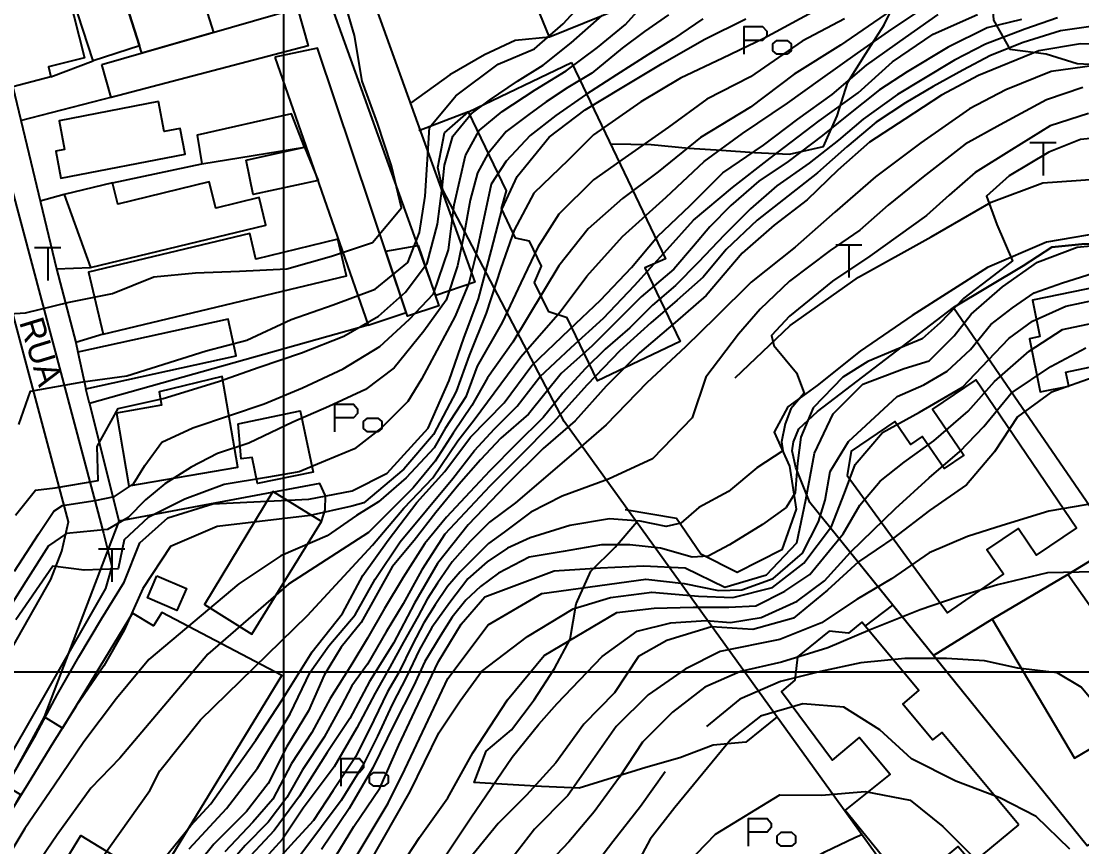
# Model space of a CAD drawing. Extents: x 555347 to 556479, y 8560498 to 8561653.
# Drawn here: x 555567.9 to 555697.7, y 8561178.6 to 8561279.7 of the extents above; entities that cross this region are included whole.
import ezdxf

# ---------------------------------------------------------------- set-up
doc = ezdxf.new("R2010")
doc.units = 0
doc.header["$MEASUREMENT"] = 0
for name, color, linetype in [('10', 24, 'CONTINUOUS'), ('12', 3, 'CONTINUOUS'), ('30', 2, 'CONTINUOUS'), ('38', 255, 'CONTINUOUS'), ('42', 255, 'CONTINUOUS'), ('44', 255, 'CONTINUOUS'), ('5', 1, 'CONTINUOUS'), ('50', 255, 'CONTINUOUS'), ('6', 2, 'CONTINUOUS'), ('7', 42, 'CONTINUOUS')]:
    doc.layers.add(name, color=color, linetype=linetype)

# ---------------------------------------------------------------- blocks, each defined once
blk = doc.blocks.new('COD145', base_point=(556073.85, 8561331.96))
at = {"layer": '30'}
blk.add_lwpolyline([(556070.85, 8561330.26), (556070.85, 8561333.66), (556073.1, 8561333.66), (556073.6, 8561333.093333), (556073.6, 8561332.526667), (556073.1, 8561331.96), (556070.85, 8561331.96)], dxfattribs=at)
blk.add_lwpolyline([(556076.094992, 8561330.257162), (556074.844992, 8561330.257162), (556074.344992, 8561330.682162), (556074.344992, 8561331.532162), (556074.844992, 8561331.957162), (556076.094992, 8561331.957162), (556076.594992, 8561331.532162), (556076.594992, 8561330.682162)], close=True, dxfattribs=at)
blk = doc.blocks.new('COD013', base_point=(555984.05, 8561208.14))
at = {"layer": '50'}
for p, q in [((555985.645993, 8561212.14), (555982.445993, 8561212.14)), ((555984.0524, 8561212.1364), (555984.0524, 8561208.1444))]:
    blk.add_line(p, q, dxfattribs=at)

msp = doc.modelspace()

# ---------------------------------------------------------------- linework, layer by layer
at = {"layer": '10'}
for points in [[(555571.56, 8561272.83, 7.58), (555576.7, 8561274.79, 7.22)], [(555566.9, 8561271.62, 7.53), (555572.23, 8561249.33, 5.05), (555576.38, 8561249.51, 13.98)], [(555567.83, 8561267.52, 5.71), (555579.21, 8561270.44, 7.6)], [(555566.12, 8561186.01, 19.14), (555551.74, 8561151.45, 14.01), (555551.13, 8561146.59, 14.05), (555551.18, 8561142.85, 14.09), (555551.31, 8561139.76, 13.07), (555552.15, 8561135.07, 13.11), (555554.1, 8561133.27, 13.81), (555569.35, 8561132.2, 26.76), (555573.48, 8561131.92, 28.25), (555645.78, 8561135.53, 38.03), (555679.87, 8561167.47, 38.18), (555634.36, 8561230.66, 21.46), (555619.48, 8561259.03, 20.52), (555618.88, 8561261.76, 20.52), (555619.71, 8561266, 20.52), (555622.65, 8561268.57, 25.17)], [(555579.09, 8561259.88, 7.66), (555590.02, 8561262.2, 7.12)], [(555573.19, 8561258.46, 7.61), (555570.24, 8561257.64, 4.47)], [(555681.99, 8561244.62, 27.22), (555690.49, 8561249.7, 27.65), (555694, 8561252, 27.84), (555697.66, 8561252.35, 27.85), (555702.31, 8561252.44, 27.86), (555705.23, 8561252.19, 27.9), (555709.38, 8561250.47, 28.56), (555706.92, 8561246.81, 28.68)], [(555572.23, 8561249.33, 5.05), (555574.59, 8561240.33, 7.69)], [(555698.33, 8561178.74, 35.78), (555664.39, 8561220.75, 27.91), (555662.68, 8561225.03, 27.31), (555662.24, 8561227.05, 27.27), (555662.4, 8561228.19, 27.25), (555663.03, 8561229.75, 27.24), (555665.34, 8561231.87, 27.24), (555681.99, 8561244.62, 27.22), (555701.9, 8561215.55, 36.19)], [(555713.14, 8561242.7, 26.8), (555714.77, 8561245.04, 26.8), (555717.48, 8561244.34, 27.79), (555726.86, 8561230.67, 31.66), (555695.95, 8561211.95, 55.9)], [(555610.38, 8561242.47, 10.84), (555576.28, 8561232.86, 8.06), (555575.84, 8561234.67, 7.38)], [(555577.96, 8561241.36, 12.86), (555574.59, 8561240.33, 7.69), (555574.86, 8561239.13, 8.17)], [(555576.28, 8561232.86, 8.06), (555579.84, 8561218.46, 13.17)], [(555604.67, 8561218.43, 13.17), (555605.1, 8561219.83, 15.06), (555605.14, 8561221.58, 15.04), (555604.43, 8561223.06, 14.8), (555579.84, 8561218.46, 13.17), (555570.72, 8561194.53, 19.14)], [(555671.16, 8561205.6, 38.02), (555674.53, 8561208.19, 36.7)], [(555686.69, 8561206.45, 57.97), (555679.54, 8561202, 0)]]:
    msp.add_polyline3d(points, dxfattribs=at)
at = {"layer": '12'}
for points in [[(555560.41, 8561282.97, 3.83), (555577.99, 8561216.99, 8.73), (555579.01, 8561212.9, 9.57), (555578.22, 8561210.2, 10.16), (555564.4, 8561186.09, 10.99), (555557.19, 8561169.83, 11.3), (555552.31, 8561156.99, 11.86), (555550.35, 8561148.48, 12.07), (555551.01, 8561138.63, 12.58), (555560.84, 8561042.67, 21.49)], [(555559.53, 8561190.14, 11.25), (555571.54, 8561211.31, 9.8), (555572.88, 8561214.78, 9.37), (555573.72, 8561218.37, 8.35), (555561.6, 8561263.62, 4.17)], [(555655.26, 8561236.02, 23.84), (555661.98, 8561242.39, 24.18), (555670.33, 8561248.31, 24.61), (555679.23, 8561253.26, 24.77), (555686.58, 8561257.5, 25.06), (555692.9, 8561259.89, 25.49), (555701.61, 8561260.47, 26.01)], [(555701.46, 8561254, 25.52), (555693.35, 8561252.59, 25.32), (555686.15, 8561249.5, 25.19), (555676.91, 8561243.62, 24.98), (555670.54, 8561239.28, 24.8), (555665.28, 8561235.08, 24.8), (555661.69, 8561232.44, 24.67), (555660.03, 8561229.34, 24.67), (555661.9, 8561225.2, 24.92), (555662.71, 8561219.92, 24.97), (555660.95, 8561214.94, 25.16), (555655.52, 8561212.19, 25.16), (555651.05, 8561214.43, 25.02), (555648.09, 8561218.77, 24.59), (555641.82, 8561219.86, 24.44)]]:
    msp.add_polyline3d(points, dxfattribs=at)
at = {"layer": '30'}
msp.add_polyline3d([(555712.44, 8561303.39, 14.84), (555708.39, 8561304.21, 14.26), (555704.12, 8561304.44, 14.25), (555699.84, 8561303.72, 14.25), (555696.08, 8561301.63, 14.25), (555692.03, 8561300.51, 14.29), (555689.13, 8561297.52, 14.9), (555688.25, 8561293.23, 15.6), (555686.97, 8561288.97, 16.1), (555686.53, 8561284.46, 17.64), (555686.88, 8561279.8, 19.67), (555688.88, 8561276.25, 21.5), (555693.29, 8561275.66, 22.15), (555697.11, 8561274.46, 23.03), (555701.84, 8561274.25, 23.72), (555705.49, 8561276.35, 23.73), (555708.1, 8561279.45, 23.74), (555709.48, 8561283.71, 23.64), (555709.71, 8561287.93, 22.38), (555709.93, 8561292.01, 21.11), (555711.68, 8561296.7, 19.47)], close=True, dxfattribs=at)
for points in [[(555639.99, 8561264.66, 17.15), (555644.97, 8561264.58, 17.15), (555649.58, 8561264.13, 17.15), (555653.6, 8561263.86, 17.15), (555657.63, 8561263.59, 17.19), (555661.9, 8561263.36, 17.69), (555666.05, 8561264.33, 17.8), (555667.74, 8561268.08, 17.8), (555669.06, 8561272.19, 17.74), (555671.25, 8561275.71, 17.57), (555673.48, 8561279.23, 16.87), (555675.27, 8561282.87, 15.99), (555677.39, 8561286.95, 15.38), (555680.09, 8561289.94, 14.96), (555683.78, 8561292.63, 14.96), (555687.15, 8561294.99, 15), (555686.7, 8561300.28, 14.1)], [(555632.55, 8561277.69, 14.54), (555628.35, 8561277.29, 12.61), (555624.61, 8561275.55, 12.36), (555620.34, 8561273.09, 12.09), (555615.53, 8561269.63, 11.96)], [(555622.65, 8561268.57, 25.17), (555616.58, 8561266.24, 0)], [(555660.38, 8561194.53, 36.27), (555656.58, 8561191.42, 36.12), (555652.57, 8561191.04, 35.5), (555648.49, 8561189.51, 35.25), (555644.34, 8561188.29, 35.11), (555636.18, 8561185.8, 34.39), (555631.55, 8561186, 33.87), (555627.42, 8561186.22, 33.1), (555623.35, 8561186.49, 32.73), (555624.8, 8561190.3, 32.71), (555627.88, 8561192.93, 32.71), (555630.68, 8561196.61, 32.62), (555633.17, 8561200.42, 32.3), (555635.06, 8561204, 31.21), (555635.8, 8561208.35, 29.52), (555637.61, 8561212.34, 28.7), (555640.56, 8561215.27, 28.31), (555643.21, 8561218.38, 28.31)], [(555659.39, 8561148.28, 38.12), (555657.37, 8561151.7, 38.12), (555655.74, 8561155.57, 38.12), (555654.3, 8561159.49, 38.11), (555653.63, 8561163.56, 38.08), (555653.85, 8561167.74, 38.02), (555655.35, 8561171.55, 37.91), (555658.96, 8561173.69, 37.88), (555662.52, 8561175.84, 37.88), (555666.22, 8561177.99, 37.88), (555669.91, 8561179.73, 37.88), (555670.77, 8561180.11, 37.88)]]:
    msp.add_polyline3d(points, dxfattribs=at)
at = {"layer": '42'}
msp.add_lwpolyline([(555679.54, 8561202), (555686.69, 8561206.45), (555695.95, 8561211.95), (555701.9, 8561215.55), (555704.87, 8561217.35), (555726.86, 8561230.67), (555734, 8561219.62), (555732.09, 8561211), (555738.36, 8561208.97), (555740.52, 8561201.82), (555741.36, 8561196.19), (555739.88, 8561191.83), (555737.86, 8561188.65), (555735.86, 8561186.62), (555733.56, 8561185.75), (555729.03, 8561184.95), (555724.42, 8561184.45), (555721.17, 8561189.81), (555698.33, 8561178.74)], close=True, dxfattribs=at)
for points in [[(555681.99, 8561244.62, 27.22), (555701.9, 8561215.55, 36.19), (555704.87, 8561217.35, 36.2), (555726.86, 8561230.67, 31.66), (555717.48, 8561244.34, 27.79), (555714.77, 8561245.04, 26.8), (555713.14, 8561242.7, 26.8), (555706.92, 8561246.81, 28.68), (555709.38, 8561250.47, 28.56), (555705.23, 8561252.19, 27.9), (555702.31, 8561252.44, 27.86), (555697.66, 8561252.35, 27.85), (555694, 8561252, 27.84), (555690.49, 8561249.7, 27.65)], [(555701.9, 8561215.55, 36.19), (555695.95, 8561211.95, 55.9), (555686.69, 8561206.45, 57.97), (555679.54, 8561202, 0), (555674.53, 8561208.19, 36.7), (555664.39, 8561220.75, 27.91), (555662.68, 8561225.03, 27.31), (555662.24, 8561227.05, 27.27), (555662.4, 8561228.19, 27.25), (555663.03, 8561229.75, 27.24), (555665.34, 8561231.87, 27.24), (555681.99, 8561244.62, 27.22)]]:
    msp.add_polyline3d(points, close=True, dxfattribs=at)
at = {"layer": '44'}
for points in [[(555600, 8561651.39), (555600, 8560499.4)], [(555347.92, 8561200), (556477.51, 8561200)]]:
    msp.add_lwpolyline(points, dxfattribs=at)
at = {"layer": '5'}
for points in [[(555567.62, 8561230.31, 5), (555569.05, 8561234.37, 5), (555575.47, 8561235.53, 5), (555580.82, 8561236.25, 5), (555590.53, 8561239.3, 5), (555595.52, 8561240.62, 5), (555600.94, 8561243.14, 5), (555606.08, 8561244.92, 5), (555611.23, 8561246.86, 5), (555615.2, 8561250.13, 5), (555616.64, 8561253.78, 5), (555617.34, 8561258.24, 5), (555617.87, 8561266.65, 5), (555621.07, 8561270.54, 5), (555626.25, 8561274.41, 5), (555630.7, 8561276.29, 5), (555634.22, 8561279.34, 5), (555637.98, 8561283.46, 5)], [(555584.68, 8561176.29, 15), (555588.66, 8561181.22, 15), (555591.12, 8561183.87, 15), (555594.35, 8561188.42, 15), (555596.62, 8561191.65, 15), (555599.85, 8561196.58, 15), (555603.51, 8561202.46, 15), (555607.23, 8561207.16, 15), (555609.72, 8561211.81, 15), (555612.82, 8561216.14, 15), (555616.31, 8561220.74, 15), (555619.75, 8561224.53, 15), (555622.87, 8561228.74, 15), (555626.99, 8561232.93, 15), (555630.39, 8561237.53, 15), (555634.98, 8561241.92, 15), (555638.77, 8561245.51, 15), (555642.57, 8561249.51, 15), (555645.76, 8561253.3, 15), (555649.75, 8561257.09, 15), (555653.75, 8561261.09, 15), (555658.74, 8561264.48, 15), (555662.93, 8561267.68, 15), (555667.13, 8561270.67, 15), (555671.32, 8561274.27, 15), (555676.11, 8561277.66, 15), (555680.1, 8561280.46, 15)], [(555566.98, 8561187.57, 10), (555569.7, 8561192.3, 10), (555572.36, 8561197.29, 10), (555574.95, 8561201.85, 10), (555577.74, 8561206.51, 10), (555580.5, 8561210.99, 10), (555582.41, 8561215.81, 10), (555585.86, 8561218.88, 10), (555591.37, 8561220.57, 10), (555597.18, 8561220.87, 10), (555603.09, 8561221.14, 10), (555608.39, 8561222.17, 10), (555612.69, 8561224.35, 10), (555617.7, 8561229.85, 10), (555620.29, 8561235.67, 10), (555622.07, 8561240.84, 10), (555623.84, 8561245.69, 10), (555625.46, 8561251.67, 10), (555626.75, 8561256.68, 10), (555628.57, 8561260.63, 10), (555632.49, 8561265.45, 10), (555636.91, 8561268.82, 10), (555641.43, 8561271.56, 10), (555646.33, 8561274.46, 10), (555651.53, 8561277.46, 10), (555656.58, 8561279.93, 10)], [(555703.22, 8561276.7, 20), (555697.51, 8561276.87, 20), (555692.4, 8561276.01, 20), (555685.04, 8561272.99, 20), (555680.5, 8561270.6, 20), (555676.02, 8561267.68, 20), (555671.68, 8561264.83, 20), (555667.8, 8561261.44, 20), (555664.06, 8561257.81, 20), (555660.05, 8561254.69, 20), (555656.13, 8561251.27, 20), (555651.73, 8561246.07, 20), (555647.91, 8561242.77, 20), (555643.55, 8561239.07, 20), (555639.49, 8561234.98, 20), (555635.67, 8561230.73, 20), (555631.76, 8561227.34, 20), (555627.21, 8561222.82, 20), (555622.6, 8561218.01, 20), (555618.86, 8561213.26, 20), (555616.01, 8561208.43, 20), (555613.48, 8561203.52, 20), (555610.51, 8561198.82, 20), (555608.1, 8561194.32, 20), (555605.33, 8561190.14, 20), (555601.98, 8561184.82, 20), (555598.86, 8561180.58, 20), (555594.84, 8561176.27, 20)], [(555605.87, 8561176.62, 25), (555608.61, 8561181.08, 25), (555611.77, 8561185.79, 25), (555614.12, 8561191.05, 25), (555616.06, 8561195.21, 25), (555618.97, 8561201.3, 25), (555621.74, 8561205.87, 25), (555624.65, 8561209.2, 25), (555633.1, 8561212.39, 25), (555638.77, 8561212.76, 25), (555644.06, 8561212.99, 25), (555649.13, 8561212.73, 25), (555654.01, 8561210.38, 25), (555659.11, 8561211.91, 25), (555662.81, 8561215.82, 25), (555663.89, 8561221.09, 25), (555664.98, 8561226.78, 25), (555667.26, 8561231.61, 25), (555670.87, 8561235.22, 25), (555675.95, 8561237.14, 25), (555678.99, 8561238.08, 25), (555682.04, 8561241.13, 25), (555684.14, 8561243.78, 25), (555687.98, 8561247.15, 25), (555692.24, 8561250.16, 25), (555697.11, 8561252.01, 25), (555702.13, 8561252.47, 25)], [(555699.64, 8561236.23, 30), (555693.89, 8561234.19, 30), (555689.82, 8561231.22, 30), (555686.97, 8561226.94, 30), (555683.56, 8561222.9, 30), (555679.03, 8561219.76, 30), (555674.68, 8561216.43, 30), (555670.33, 8561213.48, 30), (555666.55, 8561210.01, 30), (555662.4, 8561206.57, 30), (555657.41, 8561205.18, 30), (555652.38, 8561205.54, 30), (555646.88, 8561203.85, 30), (555643.42, 8561201.9, 30), (555640.51, 8561197.45, 30), (555636.74, 8561193.63, 30), (555633.32, 8561188.88, 30), (555629.72, 8561184.94, 30), (555626.26, 8561181.44, 30), (555622.68, 8561177.06, 30)], [(555649.36, 8561176.51, 35), (555652.85, 8561180.15, 35), (555660.72, 8561184.97, 35), (555665.81, 8561184.93, 35), (555671.15, 8561185.36, 35), (555676.65, 8561184.33, 35), (555680.65, 8561181.07, 35), (555684.47, 8561177.3, 35)]]:
    msp.add_polyline3d(points, dxfattribs=at)
at = {"layer": '6'}
for points in [[(555563.05, 8561243.64, 4), (555568.44, 8561243.96, 4), (555573.8, 8561245.26, 4), (555579.08, 8561246.34, 4), (555584.16, 8561248.35, 4), (555589.23, 8561248.86, 4), (555594.64, 8561249.06, 4), (555600.42, 8561249.36, 4), (555605.87, 8561250.91, 4), (555610.91, 8561252.57, 4), (555614.45, 8561256.81, 4), (555613.2, 8561261.95, 4), (555611.52, 8561267.16, 4), (555609.64, 8561272.32, 4), (555608.71, 8561277.89, 4), (555607.1, 8561283.37, 4)], [(555566.76, 8561163.46, 14), (555573.47, 8561170.84, 14), (555578.65, 8561178.42, 14), (555583.64, 8561185.51, 14), (555584.89, 8561187.91, 14), (555589.87, 8561194.15, 14), (555602.92, 8561206.9, 14), (555610.88, 8561215.53, 14), (555614.71, 8561220.04, 14), (555618.26, 8561223.78, 14), (555621.33, 8561228.29, 14), (555623.34, 8561230.88, 14), (555629.02, 8561238.58, 14), (555633.87, 8561244.07, 14), (555637.1, 8561248.44, 14), (555641.46, 8561253.29, 14), (555646.8, 8561258.13, 14), (555651.48, 8561262.5, 14), (555656.17, 8561265.89, 14), (555661.67, 8561269.61, 14), (555665.71, 8561272.52, 14), (555670.23, 8561275.75, 14), (555674.44, 8561278.66, 14), (555679.29, 8561281.9, 14)], [(555567.11, 8561212.35, 7), (555570.03, 8561216.86, 7), (555571.89, 8561219.7, 7), (555572.97, 8561220.38, 7), (555576.98, 8561220.97, 7), (555579.32, 8561221.46, 7), (555581.67, 8561223.02, 7), (555583.04, 8561225.27, 7), (555585.1, 8561228.11, 7), (555588.91, 8561229.87, 7), (555593.51, 8561231.44, 7), (555597.62, 8561232.81, 7), (555602.31, 8561234.76, 7), (555607.3, 8561237.11, 7), (555611.8, 8561239.85, 7), (555615.42, 8561243.17, 7), (555618.36, 8561246.3, 7), (555620.21, 8561251.68, 7), (555620.9, 8561257.16, 7), (555622.27, 8561263.23, 7), (555623.93, 8561266.26, 7), (555626.77, 8561268.61, 7), (555630.78, 8561271.25, 7), (555634.59, 8561273.6, 7), (555638.41, 8561276.43, 7), (555641.83, 8561279.27, 7), (555645.06, 8561282.89, 7)], [(555647.11, 8561280.44, 8), (555644.18, 8561278.39, 8), (555641.44, 8561276.34, 8), (555637.72, 8561273.3, 8), (555634.79, 8561271.54, 8), (555632.15, 8561269.78, 8), (555630, 8561268.22, 8), (555627.26, 8561266.16, 8), (555625.01, 8561263.42, 8), (555623.74, 8561261.08, 8), (555622.86, 8561257.75, 8), (555622.07, 8561253.45, 8), (555621.29, 8561249.73, 8), (555619.92, 8561245.52, 8), (555617.18, 8561241.71, 8), (555613.56, 8561237.21, 8), (555610.04, 8561234.57, 8), (555605.54, 8561232.51, 8), (555601.14, 8561230.56, 8), (555595.76, 8561228.01, 8), (555591.94, 8561226.74, 8), (555588.72, 8561225.08, 8), (555585.49, 8561223.02, 8), (555583.14, 8561221.07, 8), (555580.99, 8561218.91, 8), (555578.46, 8561217.44, 8), (555573.46, 8561216.96, 8), (555571.26, 8561215.43, 8), (555568.47, 8561211.09, 8), (555565.71, 8561206.68, 8)], [(555674.27, 8561280.93, 13), (555668.13, 8561276.72, 13), (555662.48, 8561273.17, 13), (555657.14, 8561269.13, 13), (555651, 8561265.41, 13), (555645.83, 8561261.21, 13), (555641.46, 8561257.97, 13), (555637.26, 8561254.26, 13), (555633.7, 8561249.73, 13), (555628.05, 8561240.35, 13), (555624.98, 8561235.99, 13), (555623.06, 8561232.6, 13), (555620.75, 8561229.25, 13), (555618.55, 8561225.79, 13), (555615.86, 8561222.53, 13), (555610.4, 8561217.07, 13), (555600.61, 8561210.74, 13), (555590.74, 8561202.2, 13), (555579.99, 8561189.45, 13), (555576.45, 8561185.8, 13), (555572.32, 8561180.05, 13), (555566.47, 8561171.51, 13)], [(555664.74, 8561280.76, 11), (555658.76, 8561277.53, 11), (555653.75, 8561275.11, 11), (555648.57, 8561272.68, 11), (555643.73, 8561269.77, 11), (555637.91, 8561265.73, 11), (555634.84, 8561262.66, 11), (555630.63, 8561258.62, 11), (555628.21, 8561254.09, 11), (555626.59, 8561249.41, 11), (555624.81, 8561243.91, 11), (555622.71, 8561238.74, 11), (555621.14, 8561234.33, 11), (555618.36, 8561229.06, 11), (555614.71, 8561224.84, 11), (555609.82, 8561220.71, 11), (555608.38, 8561220.28, 11), (555603.26, 8561219.15, 11), (555591.88, 8561217.82, 11), (555586.19, 8561215.35, 11), (555582.78, 8561210.23, 11), (555580.5, 8561205.11, 11), (555578.04, 8561200.75, 11), (555574.63, 8561195.82, 11), (555571.78, 8561191.27, 11), (555568.75, 8561186.34, 11), (555566.66, 8561182.92, 11)], [(555588.47, 8561178.37, 16), (555593.02, 8561183.3, 16), (555596.81, 8561188.23, 16), (555600.8, 8561194.87, 16), (555603.26, 8561199.99, 16), (555605.54, 8561203.22, 16), (555608.76, 8561207.01, 16), (555611.23, 8561211.37, 16), (555614.26, 8561215.92, 16), (555620.71, 8561223.7, 16), (555623.36, 8561227.11, 16), (555625.83, 8561229.77, 16), (555628.59, 8561232.53, 16), (555631.38, 8561236.13, 16), (555635.18, 8561239.72, 16), (555639.17, 8561243.32, 16), (555642.96, 8561247.31, 16), (555646.96, 8561251.7, 16), (555650.15, 8561255.3, 16), (555654.95, 8561259.29, 16), (555659.54, 8561262.88, 16), (555665.53, 8561267.48, 16), (555670.32, 8561270.87, 16), (555674.51, 8561274.67, 16), (555679.5, 8561278.06, 16), (555684.9, 8561280.46, 16)], [(555668.62, 8561279.96, 12), (555663.45, 8561277.21, 12), (555657.14, 8561272.84, 12), (555651.81, 8561270.1, 12), (555647.12, 8561266.7, 12), (555641.79, 8561262.98, 12), (555637.91, 8561260.24, 12), (555633.7, 8561256.03, 12), (555631.12, 8561251.99, 12), (555629.02, 8561247.63, 12), (555626.75, 8561242.78, 12), (555623.68, 8561237.45, 12), (555622.29, 8561233.66, 12), (555619.79, 8561229.82, 12), (555618.45, 8561227.42, 12), (555615, 8561223.78, 12), (555611.64, 8561220.81, 12), (555608.95, 8561219.15, 12), (555605.35, 8561216.68, 12), (555599.66, 8561214.21, 12), (555594.54, 8561210.8, 12), (555583.54, 8561201.51, 12), (555579.56, 8561196.77, 12), (555575.57, 8561191.46, 12), (555571.97, 8561186.15, 12), (555568.37, 8561180.84, 12), (555563.44, 8561172.68, 12)], [(555567.2, 8561219.21, 6), (555569.65, 8561222.24, 6), (555572.09, 8561222.56, 6), (555577.33, 8561223.44, 6), (555577.22, 8561227.6, 6), (555579.79, 8561232.24, 6), (555585.29, 8561233.49, 6), (555592.04, 8561235.54, 6), (555597.03, 8561237.3, 6), (555602.21, 8561239.07, 6), (555607.4, 8561241.12, 6), (555611.61, 8561243.57, 6), (555614.93, 8561246.5, 6), (555617.57, 8561250.02, 6), (555618.84, 8561254.81, 6), (555619.43, 8561259.22, 6), (555619.72, 8561262.05, 6), (555620.7, 8561265.58, 6), (555622.95, 8561268.31, 6), (555625.2, 8561269.98, 6), (555628.63, 8561272.32, 6), (555631.76, 8561274.28, 6), (555635.18, 8561277.02, 6), (555639, 8561280.35, 6)], [(555651.32, 8561279.95, 9), (555647.7, 8561277.51, 9), (555644.57, 8561275.55, 9), (555640.76, 8561273.11, 9), (555636.94, 8561270.66, 9), (555633.32, 8561268.12, 9), (555630.19, 8561265.67, 9), (555627.26, 8561262.54, 9), (555625.4, 8561259.71, 9), (555623.64, 8561251.49, 9), (555622.66, 8561247.58, 9), (555621, 8561243.57, 9), (555618.75, 8561239.36, 9), (555616.89, 8561235.84, 9), (555615.23, 8561233.1, 9), (555612, 8561229.87, 9), (555608.67, 8561227.33, 9), (555605.15, 8561225.86, 9), (555601.92, 8561224.49, 9), (555597.91, 8561223.81, 9), (555592.73, 8561222.93, 9), (555587.93, 8561221.16, 9), (555583.43, 8561218.91, 9), (555580.5, 8561216.18, 9), (555579.76, 8561212.62, 9), (555575.61, 8561212.46, 9), (555571.79, 8561212.95, 9), (555567.24, 8561206.37, 9)], [(555690.29, 8561279.86, 17), (555686.09, 8561278.86, 17), (555681.3, 8561276.46, 17), (555676.31, 8561273.47, 17), (555672.92, 8561271.27, 17), (555668.92, 8561268.08, 17), (555665.93, 8561265.68, 17), (555661.73, 8561262.49, 17), (555658.14, 8561260.09, 17), (555654.75, 8561257.09, 17), (555652.15, 8561254.5, 17), (555650.15, 8561252.1, 17), (555647.76, 8561249.31, 17), (555643.76, 8561245.91, 17), (555640.57, 8561242.72, 17), (555637.77, 8561239.92, 17), (555633.98, 8561236.53, 17), (555629.99, 8561231.54, 17), (555626.59, 8561228.63, 17), (555624.12, 8561225.97, 17), (555621.47, 8561222.94, 17), (555618.62, 8561219.52, 17), (555615.97, 8561216.11, 17), (555613.31, 8561212.89, 17), (555609.52, 8561206.06, 17), (555607.05, 8561203.03, 17), (555604.97, 8561199.61, 17), (555603.07, 8561195.25, 17), (555600.42, 8561190.89, 17), (555598.14, 8561186.34, 17), (555595.49, 8561182.92, 17), (555591.5, 8561178.94, 17), (555588.28, 8561174.96, 17)], [(555694.68, 8561280.06, 18), (555690.69, 8561278.66, 18), (555685.89, 8561276.86, 18), (555682.1, 8561274.87, 18), (555678.11, 8561272.47, 18), (555675.11, 8561270.67, 18), (555670.92, 8561267.68, 18), (555667.92, 8561265.08, 18), (555664.33, 8561262.29, 18), (555660.34, 8561259.49, 18), (555657.14, 8561256.69, 18), (555653.95, 8561253.5, 18), (555650.75, 8561250.11, 18), (555647.96, 8561247.31, 18), (555645.16, 8561244.91, 18), (555642.37, 8561242.12, 18), (555639.37, 8561239.52, 18), (555636.97, 8561237.13, 18), (555634.18, 8561234.13, 18), (555631.78, 8561231.14, 18), (555628.48, 8561227.87, 18), (555625.26, 8561224.64, 18), (555622.79, 8561221.99, 18), (555619.95, 8561218.96, 18), (555617.29, 8561215.73, 18), (555614.64, 8561211.56, 18), (555612.36, 8561207.77, 18), (555610.28, 8561204.16, 18), (555608.38, 8561200.94, 18), (555605.73, 8561196.77, 18), (555603.45, 8561192.6, 18), (555600.99, 8561188.8, 18), (555598.71, 8561184.44, 18), (555596.24, 8561181.6, 18), (555592.83, 8561177.99, 18)], [(555699.07, 8561279.06, 19), (555695.08, 8561278.46, 19), (555690.49, 8561277.06, 19), (555686.49, 8561275.46, 19), (555683.1, 8561273.67, 19), (555679.5, 8561271.67, 19), (555676.11, 8561269.67, 19), (555672.52, 8561267.28, 19), (555668.92, 8561264.28, 19), (555665.33, 8561261.09, 19), (555661.73, 8561258.29, 19), (555657.94, 8561255.3, 19), (555654.15, 8561251.7, 19), (555651.35, 8561248.31, 19), (555648.16, 8561245.51, 19), (555644.96, 8561242.72, 19), (555641.17, 8561239.32, 19), (555637.17, 8561235.13, 19), (555632.98, 8561230.54, 19), (555628.67, 8561226.16, 19), (555625.26, 8561222.75, 19), (555619.76, 8561216.87, 19), (555616.92, 8561212.51, 19), (555614.64, 8561208.34, 19), (555612.55, 8561204.92, 19), (555610.28, 8561200.94, 19), (555608.38, 8561198.29, 19), (555607.05, 8561195.82, 19), (555604.97, 8561192.03, 19), (555602.31, 8561188.04, 19), (555600.42, 8561184.63, 19), (555598.14, 8561181.6, 19), (555595.3, 8561178.75, 19), (555593.02, 8561176.1, 19)], [(555700.7, 8561274.45, 21), (555693.91, 8561273.48, 21), (555688.37, 8561271.26, 21), (555683.94, 8561268.91, 21), (555677.98, 8561264.75, 21), (555672.44, 8561260.59, 21), (555667.46, 8561256.3, 21), (555662.61, 8561252, 21), (555657.2, 8561247.71, 21), (555652.91, 8561243.42, 21), (555649.17, 8561239.81, 21), (555644.46, 8561235.38, 21), (555639.47, 8561230.26, 21), (555635.18, 8561226.52, 21), (555628.39, 8561220.7, 21), (555625.2, 8561218.34, 21), (555622.85, 8561215.99, 21), (555620.63, 8561213.49, 21), (555618.83, 8561210.86, 21), (555617.59, 8561208.92, 21), (555616.48, 8561206.84, 21), (555614.68, 8561203.66, 21), (555613.01, 8561200.61, 21), (555611.21, 8561197.42, 21), (555608.96, 8561193.17, 21), (555606.19, 8561188.38, 21), (555602.4, 8561183.33, 21), (555599.87, 8561179.54, 21), (555597.35, 8561176.76, 21)], [(555697.79, 8561271.54, 22), (555693.36, 8561270.01, 22), (555687.68, 8561266.97, 22), (555683.39, 8561264.61, 22), (555678.26, 8561260.59, 22), (555673.97, 8561257.13, 22), (555670.5, 8561254.08, 22), (555666.9, 8561251.59, 22), (555661.91, 8561247.85, 22), (555658.31, 8561244.39, 22), (555655.68, 8561241.34, 22), (555651.66, 8561236.07, 22), (555650, 8561231.09, 22), (555645.15, 8561226.1, 22), (555639.75, 8561223.61, 22), (555634.1, 8561221.53, 22), (555630.26, 8561219.55, 22), (555627.01, 8561217.1, 22), (555625.07, 8561215.71, 22), (555623.4, 8561214.05, 22), (555621.6, 8561212.25, 22), (555620.08, 8561210.45, 22), (555618.55, 8561208.23, 22), (555617.17, 8561206.01, 22), (555615.78, 8561203.38, 22), (555614.12, 8561199.92, 22), (555612.74, 8561197.56, 22), (555611.07, 8561194.1, 22), (555608.86, 8561189.67, 22), (555606.09, 8561185.51, 22), (555603.66, 8561181.81, 22), (555600.88, 8561178.78, 22), (555598.36, 8561176, 22)], [(555698.49, 8561268.35, 23), (555693.78, 8561266.83, 23), (555689.07, 8561263.92, 23), (555684.63, 8561261.15, 23), (555681.45, 8561258.38, 23), (555678.68, 8561255.88, 23), (555675.21, 8561253.39, 23), (555671.75, 8561250.9, 23), (555667.18, 8561247.85, 23), (555661.91, 8561243.55, 23), (555659.7, 8561241.2, 23), (555659.97, 8561239.95, 23), (555662.75, 8561236.63, 23), (555663.72, 8561234.13, 23), (555662.05, 8561232.2, 23), (555661.36, 8561230.39, 23), (555660.94, 8561228.18, 23), (555661.08, 8561227.07, 23), (555657.9, 8561224.99, 23), (555654.43, 8561222.08, 23), (555650.83, 8561220.14, 23), (555648.62, 8561218.2, 23), (555646.81, 8561217.79, 23), (555643.63, 8561218.48, 23), (555639.89, 8561218.76, 23), (555635.04, 8561217.93, 23), (555630.19, 8561216.4, 23), (555627.42, 8561215.16, 23), (555624.93, 8561213.49, 23), (555622.57, 8561211.42, 23), (555620.36, 8561208.51, 23), (555618.14, 8561205.46, 23), (555616.62, 8561202.69, 23), (555615.09, 8561199.5, 23), (555613.29, 8561196.04, 23), (555611.49, 8561192.16, 23), (555609.69, 8561188.56, 23), (555607.06, 8561184.26, 23), (555604.67, 8561181.05, 23), (555601.64, 8561177.01, 23)], [(555702.78, 8561265.72, 24), (555697.52, 8561265.17, 24), (555693.64, 8561263.64, 24), (555688.79, 8561260.73, 24), (555686.02, 8561258.24, 24), (555687.27, 8561254.78, 24), (555689.2, 8561250.34, 24), (555686.85, 8561248.54, 24), (555683.25, 8561245.77, 24), (555680.34, 8561242.72, 24), (555678.12, 8561240.78, 24), (555674.8, 8561239.4, 24), (555671.47, 8561238.01, 24), (555668.43, 8561236.07, 24), (555664.82, 8561232.33, 24), (555663.3, 8561228.73, 24), (555662.88, 8561225.55, 24), (555662.61, 8561221.94, 24), (555661.5, 8561220.14, 24), (555658.59, 8561218.07, 24), (555654.57, 8561215.57, 24), (555651.94, 8561214.19, 24), (555650, 8561214.05, 24), (555646.12, 8561215.16, 24), (555642.38, 8561215.57, 24), (555638.92, 8561215.57, 24), (555634.21, 8561214.74, 24), (555630.05, 8561214.05, 24), (555626.31, 8561212.11, 24), (555624.1, 8561210.45, 24), (555622.3, 8561208.78, 24), (555620.63, 8561206.71, 24), (555619.25, 8561204.49, 24), (555617.31, 8561201.3, 24), (555615.92, 8561198.26, 24), (555613.57, 8561193.68, 24), (555610.94, 8561188.28, 24), (555608.03, 8561183.29, 24), (555604.67, 8561178.28, 24)], [(555607.31, 8561174.75, 26), (555612.8, 8561183.94, 26), (555614.83, 8561188.06, 26), (555617.36, 8561193.42, 26), (555620.11, 8561199.2, 26), (555625.03, 8561205.78, 26), (555631.61, 8561209.62, 26), (555644.34, 8561211.35, 26), (555649.04, 8561210.85, 26), (555653.24, 8561209.98, 26), (555656.06, 8561210.05, 26), (555659.89, 8561211.43, 26), (555663.51, 8561214.54, 26), (555665.45, 8561218.39, 26), (555666.27, 8561221.05, 26), (555666.88, 8561224.52, 26), (555669.13, 8561228.21, 26), (555675.06, 8561233.73, 26), (555678.34, 8561235.16, 26), (555681.2, 8561236.8, 26), (555684.07, 8561239.46, 26), (555686.52, 8561242.53, 26), (555689.18, 8561244.57, 26), (555691.84, 8561246.41, 26), (555695.32, 8561247.64, 26), (555699.82, 8561249.07, 26)], [(555607.16, 8561170.7, 27), (555615.48, 8561185.39, 27), (555619.02, 8561192.55, 27), (555621.63, 8561196.45, 27), (555624.23, 8561200.07, 27), (555629.87, 8561204.34, 27), (555635.44, 8561207.74, 27), (555640, 8561209.11, 27), (555645.06, 8561209.76, 27), (555650.78, 8561209.26, 27), (555654.97, 8561209.11, 27), (555659.82, 8561210.34, 27), (555663.65, 8561213.31, 27), (555667.04, 8561217.81, 27), (555668.64, 8561221.88, 27), (555669.95, 8561225.38, 27), (555673.3, 8561229.31, 27), (555677.81, 8561231.79, 27), (555683.06, 8561234.85, 27), (555686.26, 8561238.19, 27), (555688.74, 8561240.82, 27), (555691.64, 8561242.94, 27), (555695.73, 8561244.78, 27), (555701.46, 8561246, 27)], [(555612.15, 8561172.87, 28), (555616.64, 8561179.74, 28), (555620.11, 8561184.59, 28), (555623.15, 8561190.09, 28), (555627.41, 8561196.6, 28), (555631.9, 8561202.02, 28), (555640.8, 8561207.3, 28), (555645.35, 8561207.81, 28), (555650.13, 8561207.95, 28), (555654.47, 8561207.95, 28), (555657.79, 8561208.1, 28), (555661.34, 8561209.91, 28), (555664.38, 8561211.93, 28), (555668.49, 8561216.93, 28), (555670.53, 8561220.43, 28), (555673.01, 8561223.34, 28), (555675.92, 8561225.67, 28), (555679.56, 8561228.29, 28), (555683.78, 8561231.93, 28), (555686.99, 8561235.57, 28), (555691.23, 8561239.25, 28), (555695.32, 8561241.91, 28), (555702.07, 8561243.35, 28)], [(555618.45, 8561175.4, 29), (555622.93, 8561182.13, 29), (555627.99, 8561189.58, 29), (555631.25, 8561193.63, 29), (555633.49, 8561196.16, 29), (555638.99, 8561201.88, 29), (555643.26, 8561204.99, 29), (555647.38, 8561206, 29), (555651.72, 8561206.29, 29), (555654.68, 8561206.07, 29), (555658.45, 8561206.65, 29), (555662.86, 8561208.68, 29), (555666.19, 8561211.14, 29), (555669.37, 8561214.68, 29), (555674.86, 8561220.02, 29), (555678.98, 8561223.78, 29), (555682.76, 8561226.98, 29), (555685.7, 8561230.05, 29), (555689.03, 8561234.12, 29), (555693.89, 8561237.41, 29), (555698.18, 8561239.66, 29)], [(555699.6, 8561220.72, 31), (555693.63, 8561219.7, 31), (555687.94, 8561217.95, 31), (555683.68, 8561216.59, 31), (555679.01, 8561214.59, 31), (555674.4, 8561211.4, 31), (555670.17, 8561208.92, 31), (555665.81, 8561206.01, 31), (555660.71, 8561203.97, 31), (555653.42, 8561202.51, 31), (555649.16, 8561200.36, 31), (555644.62, 8561197.22, 31), (555640.72, 8561193.32, 31), (555637.55, 8561188.82, 31), (555634.78, 8561184.89, 31), (555630.7, 8561180.77, 31), (555627.93, 8561177.17, 31)], [(555699.31, 8561212.27, 32), (555693.48, 8561212.13, 32), (555687.36, 8561210.67, 32), (555682.56, 8561209.21, 32), (555677.89, 8561207.61, 32), (555671.78, 8561205.14, 32), (555666.6, 8561202.95, 32), (555660.92, 8561201.2, 32), (555655.9, 8561200.04, 32), (555651.53, 8561198.14, 32), (555647.6, 8561195.09, 32), (555643.92, 8561191.41, 32), (555641.1, 8561187.13, 32), (555638, 8561182.89, 32), (555634.93, 8561179.21, 32), (555631.87, 8561176, 32)], [(555700.99, 8561194.07, 33), (555697.58, 8561198.16, 33), (555694.64, 8561199.89, 33), (555689.84, 8561200.47, 33), (555685.76, 8561201.35, 33), (555681.1, 8561201.64, 33), (555676, 8561201.64, 33), (555670.63, 8561201.11, 33), (555665.68, 8561200.08, 33), (555660.79, 8561198.83, 33), (555655.82, 8561196.69, 33), (555651.76, 8561193.33, 33)], [(555696.21, 8561178.3, 34), (555692.1, 8561182.33, 34), (555687.63, 8561184.61, 34), (555682.26, 8561186.64, 34), (555676.84, 8561189.39, 34), (555672.95, 8561192.94, 34), (555668.55, 8561195.69, 34), (555663.52, 8561196.09, 34), (555658.35, 8561194.59, 34), (555654.74, 8561191.74, 34), (555647.89, 8561183.43, 34), (555644.87, 8561179.54, 34), (555642.65, 8561175.42, 34)], [(555646.68, 8561187.79, 33), (555643.68, 8561183.55, 33), (555640.31, 8561179.2, 33), (555637.4, 8561175.42, 33), (555634.78, 8561171.05, 33), (555631.72, 8561166.97, 33), (555627.4, 8561162.2, 33), (555624.73, 8561159.25, 33), (555620.22, 8561154.74, 33), (555616.96, 8561150.74, 33), (555613.89, 8561145.61, 33), (555611.09, 8561140.75, 33), (555608.7, 8561136.25, 33), (555604.54, 8561127, 33), (555602.45, 8561122.84, 33), (555599.68, 8561118.18, 33), (555597.75, 8561112.71, 33), (555597.08, 8561107.52, 33)]]:
    msp.add_polyline3d(points, dxfattribs=at)
at = {"layer": '7'}
for points in [[(555633.67, 8561302.26, 14.36), (555638.27, 8561290.96, 15.55), (555639.39, 8561291.42, 15.6), (555641.37, 8561286.66, 15.63), (555639.34, 8561285.24, 14.9), (555641.01, 8561281.13, 14.54), (555632.55, 8561277.69, 14.54), (555630.62, 8561282.43, 15.07), (555628.71, 8561281.65, 14.96), (555623.31, 8561294.91, 14.17), (555624.77, 8561296.08, 14.11), (555623.65, 8561297.49, 13.5), (555625.7, 8561302.11, 13.47), (555628.3, 8561300.08, 13.81)], [(555604.85, 8561299.26, 7.5), (555623.43, 8561247.73, 11.74), (555618.63, 8561246.07, 11.03), (555600.08, 8561297.72, 7.82)], [(555586.83, 8561292.91, 9.91), (555591.46, 8561278.27, 10.01), (555582.66, 8561275.76, 9.6), (555578.12, 8561290.09, 9.58)], [(555578.12, 8561290.09, 9.58), (555582.38, 8561276.65, 8.65), (555576.7, 8561274.79, 7.22), (555572.34, 8561288.21, 8.92)], [(555572.34, 8561288.21, 8.92), (555575.66, 8561275.16, 8.42), (555571.24, 8561274.06, 7.58), (555571.56, 8561272.83, 7.58), (555566.9, 8561271.62, 7.53), (555563.4, 8561285.15, 8.49)], [(555577.76, 8561274.35, 7.2), (555601.73, 8561281.23, 9.93), (555603.03, 8561276.62, 9.94), (555578.91, 8561270.31, 7.16)], [(555598.96, 8561275.25, 9.84), (555610.38, 8561242.47, 10.84), (555615.03, 8561244.02, 11), (555604.16, 8561276.36, 9.53)], [(555635.23, 8561274.6, 25.71), (555646.75, 8561250.57, 43.76), (555644.22, 8561249.46, 43.37), (555648.53, 8561240.47, 43.67), (555638.4, 8561235.63, 43.62), (555634.71, 8561243.34, 43.59), (555632.45, 8561244.1, 43.57), (555630.73, 8561247.68, 43.57), (555631.56, 8561249.69, 43.57), (555630.1, 8561252.73, 43.57), (555628.39, 8561253.11, 43.57), (555626.69, 8561256.75, 43.57), (555627.3, 8561258.88, 43.56), (555622.65, 8561268.57, 25.17)], [(555584.72, 8561269.81, 7.69), (555572.54, 8561267.45, 7.58), (555573.22, 8561263.96, 7.58), (555572.14, 8561263.75, 7.58), (555572.78, 8561260.43, 7.97), (555587.96, 8561263.36, 7.08), (555587.35, 8561266.52, 7.36), (555585.42, 8561266.15, 7.36)], [(555590.02, 8561262.2, 7.12), (555602.56, 8561264.24, 7.97), (555600.98, 8561268.31, 6.41), (555589.46, 8561265.71, 6.22)], [(555595.43, 8561262.66, 9.58), (555602.56, 8561264.24, 7.97), (555604.23, 8561260.16, 9.95), (555596.31, 8561258.44, 9.43)], [(555576.38, 8561249.51, 13.98), (555597.85, 8561254.71, 13.97), (555597.04, 8561258.06, 13.28), (555591.71, 8561256.77, 13.28), (555590.93, 8561259.99, 13.28), (555579.72, 8561257.27, 7.81), (555579.09, 8561259.88, 7.66), (555573.19, 8561258.46, 7.61)], [(555577.96, 8561241.36, 12.86), (555607.73, 8561248.49, 12.87), (555606.66, 8561252.96, 12.82), (555596.63, 8561250.53, 12.82), (555595.88, 8561253.65, 13.17), (555576.15, 8561248.92, 13.73)], [(555616.47, 8561252.22, 8.98), (555619.01, 8561244.82, 10.04), (555615.16, 8561243.56, 10.04), (555612.51, 8561251.51, 10.04)], [(555704.77, 8561248.22, 47.7), (555691.64, 8561245.53, 47.63), (555692.55, 8561241.06, 47.83), (555691.25, 8561240.79, 47.83), (555692.58, 8561234.28, 48.06), (555696.07, 8561235, 48.21), (555695.72, 8561236.7, 48.24), (555698.61, 8561237.29, 49.33), (555698.92, 8561235.77, 49.33), (555700.63, 8561235.19, 49.65), (555699.34, 8561233.46, 49.65), (555699.92, 8561231.34, 49.69), (555701.45, 8561230.5, 49.69), (555703.66, 8561230.95, 49.69), (555704.74, 8561232.87, 50.11), (555706.55, 8561232.27, 50.11), (555707.84, 8561229.21, 48.78), (555705.9, 8561228.77, 48.78), (555707.35, 8561225.09, 48.78), (555713.98, 8561226.45, 48.78), (555713.54, 8561228.61, 48.68), (555717.58, 8561229.53, 48.25), (555714.16, 8561242.03, 48.62)], [(555575.84, 8561234.67, 7.38), (555594.21, 8561238.68, 7.28), (555593.22, 8561243.18, 11.87), (555574.86, 8561239.13, 8.17)], [(555581.1, 8561222.78, 14.19), (555594.42, 8561225.07, 14.36), (555592.51, 8561236.15, 10.93), (555584.78, 8561234.28, 10.62), (555585.06, 8561232.65, 14.35), (555579.58, 8561231.69, 14.26)], [(555668.96, 8561224.05, 47.07), (555681.22, 8561207.23, 47.66), (555688.1, 8561211.99, 48.92), (555686.06, 8561214.94, 49.73), (555689.91, 8561217.55, 49.27), (555692.12, 8561214.29, 49.05), (555697, 8561217.61, 48.89), (555684.69, 8561235.75, 48.68), (555679.42, 8561232.17, 48.67), (555683.24, 8561226.54, 47.78), (555680.81, 8561224.89, 47.55), (555678.13, 8561228.83, 47.55), (555676.69, 8561227.86, 47.55), (555674.8, 8561230.65, 47.55), (555669.47, 8561227.03, 47.44)], [(555594.47, 8561230.36, 9.79), (555602.03, 8561231.98, 10.13), (555603.65, 8561224.45, 10.57), (555596.84, 8561223.07, 10.38), (555596.16, 8561226.24, 10.2), (555594.82, 8561226.07, 10.19)], [(555598.69, 8561222.08, 15.51), (555590.35, 8561208.28, 15.51), (555596.15, 8561204.62, 17.59), (555604.67, 8561218.43, 13.17)], [(555584.52, 8561211.78, 15.31), (555588.12, 8561210.22, 15.31), (555586.96, 8561207.53, 15.31), (555583.35, 8561209.09, 15.31)], [(555686.69, 8561206.45, 57.97), (555696.78, 8561189.46, 53.36), (555702.58, 8561192.86, 53.73), (555706.35, 8561192.46, 54.29), (555714.07, 8561197.77, 54.85), (555715.09, 8561197.07, 54.85), (555716.5, 8561197.91, 54.85), (555715.71, 8561199.48, 54.85), (555714.99, 8561199.09, 54.85), (555709.64, 8561208.09, 56.88), (555710.35, 8561208.51, 56.88), (555709.28, 8561210.3, 57.17), (555700.67, 8561205.18, 57.17), (555695.95, 8561211.95, 55.9)], [(555565.34, 8561163.81, 18.32), (555575.2, 8561179.98, 20.44), (555584.44, 8561174.35, 20.94), (555599.82, 8561199.58, 19.02), (555585.1, 8561207.27, 17.55), (555584.09, 8561205.63, 17.55), (555581.54, 8561207.18, 17.42), (555572.96, 8561193.11, 19.14), (555570.72, 8561194.53, 19.14), (555566.12, 8561186.01, 19.14), (555567.82, 8561185.02, 19.07), (555561.68, 8561173.94, 18.62), (555565.82, 8561170.5, 19.07), (555562.66, 8561165.26, 18.71)], [(555689.96, 8561181.31, 56.23), (555680.54, 8561192.61, 56.24), (555679.42, 8561191.68, 56.24), (555675.77, 8561196.06, 56.22), (555677.72, 8561197.74, 56.22), (555670.74, 8561206.11, 56.73), (555669.12, 8561204.75, 56.73), (555666.75, 8561205.01, 56.74), (555662.87, 8561201.84, 56.64), (555662.56, 8561198.99, 56.64), (555660.91, 8561197.6, 56.64), (555667.16, 8561189.22, 56.64), (555670.49, 8561191.99, 56.64), (555674.21, 8561187.49, 56.64), (555668.7, 8561183.09, 56.64), (555675.8, 8561174.37, 57.27), (555678.25, 8561173.91, 57.13), (555681.62, 8561176.72, 57.13), (555681.06, 8561177.4, 57.07), (555682.56, 8561178.65, 56.37), (555684.29, 8561176.58, 56.37)]]:
    msp.add_polyline3d(points, close=True, dxfattribs=at)

# ---------------------------------------------------------------- block references
at = {"layer": '30'}
for p in [(555659.37, 8561277.31, 22.25), (555609.3, 8561231.09, 17.97), (555610.05, 8561187.71, 17.97), (555659.91, 8561180.38, 17.97)]:
    msp.add_blockref('COD145', p, dxfattribs=at)
at = {"layer": '50'}
for p in [(555692.93, 8561260.78, 25.53), (555571.16, 8561247.9, 4.3), (555669.17, 8561248.26, 24.19), (555578.99, 8561211.03, 10.06)]:
    msp.add_blockref('COD013', p, dxfattribs=at)

# ---------------------------------------------------------------- texts
at = {"layer": '38'}
msp.add_text('RUA', height=3, rotation=287, dxfattribs=at).set_placement((555567.64, 8561242.84))

doc.saveas('drawing.dxf')
